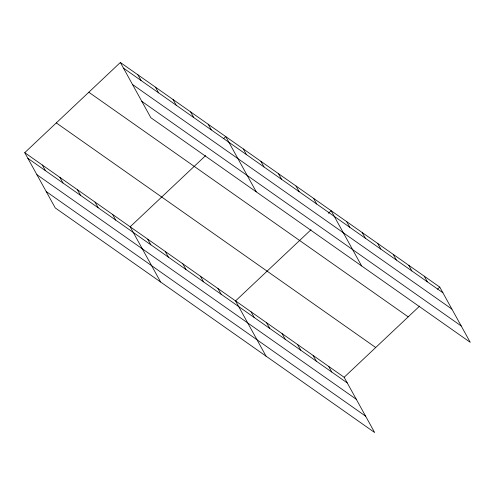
<?xml version="1.0" encoding="UTF-8"?>
<svg xmlns="http://www.w3.org/2000/svg" width="495" height="495" viewBox="0 0 495 495"><rect width="100%" height="100%" fill="white"/><g stroke="black" fill="none" stroke-linecap="round" stroke-linejoin="round"><path stroke-width="0.74" d="M24.75 152.67L344.149 377.283L374.641 432.519L55.242 207.906L24.75 152.67L120.359 62.481L439.758 287.094L470.25 342.33L150.851 117.717L120.359 62.481M205.635 155.591L130.154 226.79L160.646 282.026M223.585 138.656L225.757 136.608L256.249 191.837M311.033 229.711L235.558 300.917L266.044 356.146M328.445 213.296L331.161 210.728L361.653 265.964M344.149 377.283L419.63 306.083M437.58 289.148L439.758 287.094M123.484 68.143L442.883 292.755M132.512 84.503L451.916 309.115M141.817 101.357L461.216 325.97M88.809 92.243L408.208 316.856M56.3 122.908L375.705 347.521M27.875 158.326L347.273 382.944M36.902 174.685L356.307 399.304M46.208 191.54L365.613 416.159M424.246 276.185L427.371 281.847M408.734 265.277L411.852 270.938M393.216 254.368L396.34 260.024M377.704 243.46L380.828 249.115M362.192 232.545L365.316 238.206M346.673 221.636L349.798 227.298M313.595 198.371L316.72 204.033M296.029 186.021L299.153 191.676M278.462 173.665L281.587 179.326M260.896 161.314L264.021 166.97M243.33 148.958L246.448 154.619M208.191 124.251L211.315 129.913M190.624 111.895L193.749 117.556M328.637 366.374L331.761 372.03M173.058 99.544L176.183 105.2M313.125 355.466L316.249 361.121M155.492 87.188L158.617 92.85M297.613 344.551L300.737 350.213M282.094 333.642L285.219 339.304M137.926 74.838L141.05 80.493M266.582 322.734L269.707 328.395M251.07 311.825L254.195 317.481M217.986 288.56L221.11 294.222M200.419 276.204L203.544 281.865M182.853 263.854L185.978 269.509M165.287 251.497L168.411 257.159M147.72 239.147L150.845 244.802M112.588 214.44L115.712 220.096M95.021 202.084L98.14 207.745M77.449 189.727L80.574 195.389M59.883 177.377L63.007 183.032M42.316 165.021L45.441 170.682"/></g></svg>
